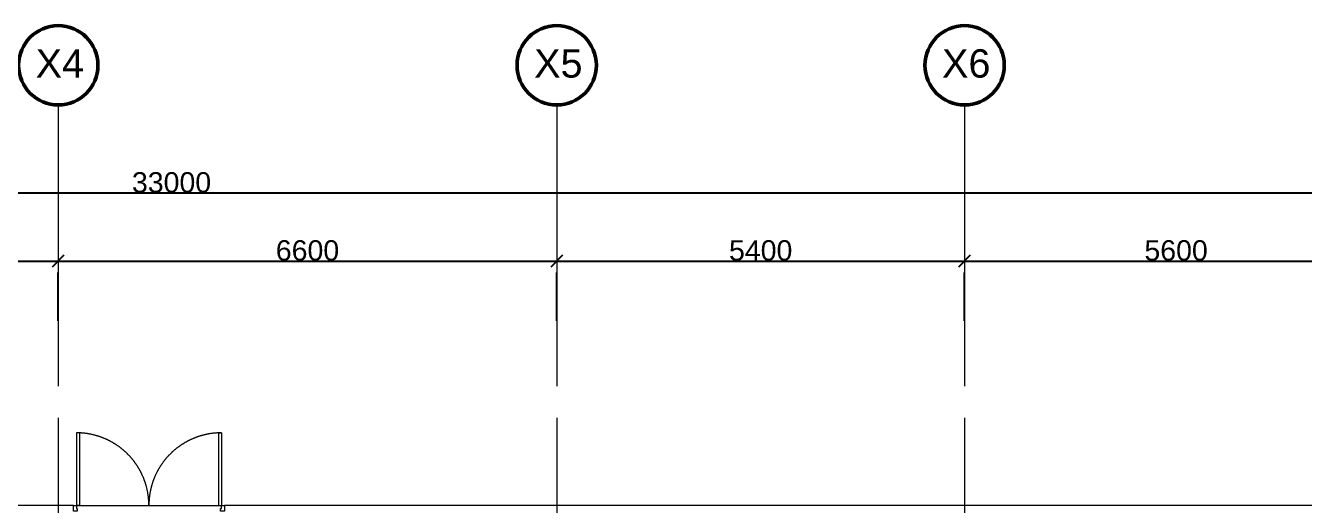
# Model space of a CAD drawing. Header units: millimetres. Extents: x -76261 to 649593, y -304265 to 60256.
# Drawn here: x 77268 to 94199, y 475 to 6822 of the extents above; entities that cross this region are included whole.
import ezdxf

# ---------------------------------------------------------------- set-up
doc = ezdxf.new("R2010")
doc.units = ezdxf.units.MM
doc.header["$LTSCALE"] = 2000
doc.header["$MEASUREMENT"] = 0
doc.header["$PDMODE"] = 32
doc.header["$PDSIZE"] = 0.15
doc.linetypes.add('Centre', pattern=[6.9, 4, -0.7, 1.5, -0.7])
doc.linetypes.add('Dash', pattern=[6, 3, -3])
doc.layers.get('0').update_dxf_attribs({"linetype": 'CONTINUOUS'})
doc.layers.get('DEFPOINTS').update_dxf_attribs({"color": 171, "linetype": 'CONTINUOUS'})
for name, color, linetype, lineweight in [('A-ANNO-DIMS', 1, 'CONTINUOUS', 15), ('A-DETL-GENF', 8, 'CONTINUOUS', 15), ('A-DETL-GENF-HDLN', 8, 'Dash', 15), ('A-DOOR', 8, 'CONTINUOUS', 15), ('A-WALL', 8, 'CONTINUOUS', 15), ('S-GRID', 14, 'CONTINUOUS', 15), ('S-GRID-IDEN', 1, 'CONTINUOUS', 50)]:
    doc.layers.add(name, color=color, linetype=linetype, lineweight=lineweight)
doc.styles.add('Arial', font='arial.ttf', dxfattribs={"height": 1.6})
doc.styles.add('Arial_1', font='arial.ttf', dxfattribs={"height": 270})
doc.dimstyles.new('AD1', dxfattribs={"dimscale": 304.8, "dimtxt": 275.470038, "dimasz": 0.492126, "dimexe": 0.492126, "dimexo": 0.0625, "dimgap": 0, "dimtad": 1, "dimdec": 0, "dimzin": 0, "dimdsep": 46, "dimtxsty": 'Arial_1', "dimblk1": 'OBLIQUE', "dimblk2": 'OBLIQUE', "dimsah": 1, "dimcen": 0.09, "dimdle": 0.492126, "dimazin": 0, "dimtfac": 1, "dimtdec": 4, "dimtix": 1, "dimtmove": 0, "dimatfit": 3, "dimfxl": 2.952756, "dimfxlon": 1, "dimtvp": 1, "dimtolj": 1, "dimtzin": 0, "dimarcsym": 2})
doc.dimstyles.new('AD2', dxfattribs={"dimscale": 304.8, "dimtxt": 275.470038, "dimasz": 0.492126, "dimexe": 0.492126, "dimexo": 2.952756, "dimgap": 0, "dimtad": 1, "dimdec": 0, "dimzin": 0, "dimdsep": 46, "dimtxsty": 'Arial_1', "dimblk1": 'OBLIQUE', "dimblk2": 'OBLIQUE', "dimsah": 1, "dimcen": 0.09, "dimdle": 0.492126, "dimazin": 0, "dimtfac": 1, "dimtdec": 4, "dimtix": 1, "dimtmove": 0, "dimatfit": 3, "dimfxl": 1, "dimtvp": 1, "dimtolj": 1, "dimtzin": 0, "dimarcsym": 2})

# ---------------------------------------------------------------- blocks, each defined once
blk = doc.blocks.new('PD-2CANH - CUA THONG NHA XUONG-10863104-2nd FLOOR PLAN')
at = {"layer": 'A-DETL-GENF'}
for p, q in [((-681, -37.5), (-721, -37.5)), ((-721, -997.5), (-721, -37.5)), ((-681, -997.5), (-681, -37.5)), ((1159, -37.5), (1199, -37.5)), ((1159, -997.5), (1159, -37.5)), ((1199, -997.5), (1199, -37.5)), ((-681, -997.5), (-721, -997.5)), ((1159, -997.5), (1199, -997.5))]:
    blk.add_line(p, q, dxfattribs=at)
at = {"layer": 'A-DETL-GENF-HDLN'}
for centre, start, end in [((-721, -37.5), 270, 360), ((1199, -37.5), 180, 270)]:
    blk.add_arc(centre, 960, start, end, dxfattribs=at)
at = {"layer": 'A-DOOR'}
for p, q in [((-761, 37.5), (-711, 37.5)), ((-761, -37.5), (-761, 37.5)), ((-721, 2.5), (-721, -37.5)), ((-711, 2.5), (-721, 2.5)), ((-711, 37.5), (-711, 2.5)), ((1189, 37.5), (1239, 37.5)), ((1189, 2.5), (1189, 37.5)), ((1199, 2.5), (1189, 2.5)), ((1199, -37.5), (1199, 2.5)), ((1239, 37.5), (1239, -37.5)), ((-721, -37.5), (-761, -37.5)), ((1239, -37.5), (1199, -37.5))]:
    blk.add_line(p, q, dxfattribs=at)
blk = doc.blocks.new('Grid - M_Grid Head - Circle-195263-2nd FLOOR PLAN')
at = {"layer": 'S-GRID-IDEN'}
blk.add_circle((0, 0), 3.5, dxfattribs=at)
blk = doc.blocks.new('_Oblique')
at = {"color": 0, "linetype": 'ByBlock', "lineweight": -2}
blk.add_line((-0.5, -0.5), (0.5, 0.5), dxfattribs=at)
blk = doc.blocks.new('*D1065')
at = {"layer": 'A-ANNO-DIMS', "color": 0, "lineweight": -2, "transparency": 16777216}
for p, q in [((71550, 3708), (77850, 3708)), ((71700, 2915), (71700, 3558)), ((77700, 2915), (77700, 3558))]:
    blk.add_line(p, q, dxfattribs=at)
at = {"layer": 'DEFPOINTS', "color": 0, "transparency": 16777216}
for p in [(71700, 3815), (77700, 3815), (77700, 3708)]:
    blk.add_point(p, dxfattribs=at)
at = {"layer": 'A-ANNO-DIMS', "color": 0, "lineweight": -2, "transparency": 16777216, "xscale": 150, "yscale": 150, "zscale": 150, "rotation": 180}
blk.add_blockref('_Oblique', (71700, 3708), dxfattribs=at)
at = {"layer": 'A-ANNO-DIMS', "color": 0, "lineweight": -2, "transparency": 16777216, "xscale": 150, "yscale": 150, "zscale": 150}
blk.add_blockref('_Oblique', (77700, 3708), dxfattribs=at)
at = {"layer": 'A-ANNO-DIMS', "color": 0, "transparency": 16777216, "insert": (74700, 3846), "char_height": 270, "width": 996.78, "attachment_point": 5, "style": 'Arial_1'}
blk.add_mtext('\\A1;6000', dxfattribs=at)
blk = doc.blocks.new('*D1066')
at = {"layer": 'A-ANNO-DIMS', "color": 0, "lineweight": -2, "transparency": 16777216}
for p, q in [((77550, 3708), (84450, 3708)), ((77700, 2915), (77700, 3558)), ((84300, 2915), (84300, 3558))]:
    blk.add_line(p, q, dxfattribs=at)
at = {"layer": 'DEFPOINTS', "color": 0, "transparency": 16777216}
for p in [(77700, 3815), (84300, 3815), (84300, 3708)]:
    blk.add_point(p, dxfattribs=at)
at = {"layer": 'A-ANNO-DIMS', "color": 0, "lineweight": -2, "transparency": 16777216, "xscale": 150, "yscale": 150, "zscale": 150, "rotation": 180}
blk.add_blockref('_Oblique', (77700, 3708), dxfattribs=at)
at = {"layer": 'A-ANNO-DIMS', "color": 0, "lineweight": -2, "transparency": 16777216, "xscale": 150, "yscale": 150, "zscale": 150}
blk.add_blockref('_Oblique', (84300, 3708), dxfattribs=at)
at = {"layer": 'A-ANNO-DIMS', "color": 0, "transparency": 16777216, "insert": (81000, 3846), "char_height": 270, "width": 996.78, "attachment_point": 5, "style": 'Arial_1'}
blk.add_mtext('\\A1;6600', dxfattribs=at)
blk = doc.blocks.new('*D1067')
at = {"layer": 'A-ANNO-DIMS', "color": 0, "lineweight": -2, "transparency": 16777216}
for p, q in [((84150, 3708), (89850, 3708)), ((84300, 2915), (84300, 3558)), ((89700, 2915), (89700, 3558))]:
    blk.add_line(p, q, dxfattribs=at)
at = {"layer": 'DEFPOINTS', "color": 0, "transparency": 16777216}
for p in [(84300, 3815), (89700, 3815), (89700, 3708)]:
    blk.add_point(p, dxfattribs=at)
at = {"layer": 'A-ANNO-DIMS', "color": 0, "lineweight": -2, "transparency": 16777216, "xscale": 150, "yscale": 150, "zscale": 150, "rotation": 180}
blk.add_blockref('_Oblique', (84300, 3708), dxfattribs=at)
at = {"layer": 'A-ANNO-DIMS', "color": 0, "lineweight": -2, "transparency": 16777216, "xscale": 150, "yscale": 150, "zscale": 150}
blk.add_blockref('_Oblique', (89700, 3708), dxfattribs=at)
at = {"layer": 'A-ANNO-DIMS', "color": 0, "transparency": 16777216, "insert": (87000, 3846), "char_height": 270, "width": 996.78, "attachment_point": 5, "style": 'Arial_1'}
blk.add_mtext('\\A1;5400', dxfattribs=at)
blk = doc.blocks.new('*D1068')
at = {"layer": 'A-ANNO-DIMS', "color": 0, "lineweight": -2, "transparency": 16777216}
for p, q in [((89550, 3708), (95450, 3708)), ((89700, 2915), (89700, 3558)), ((95300, 2915), (95300, 3558))]:
    blk.add_line(p, q, dxfattribs=at)
at = {"layer": 'DEFPOINTS', "color": 0, "transparency": 16777216}
for p in [(89700, 3815), (95300, 3815), (95300, 3708)]:
    blk.add_point(p, dxfattribs=at)
at = {"layer": 'A-ANNO-DIMS', "color": 0, "lineweight": -2, "transparency": 16777216, "xscale": 150, "yscale": 150, "zscale": 150, "rotation": 180}
blk.add_blockref('_Oblique', (89700, 3708), dxfattribs=at)
at = {"layer": 'A-ANNO-DIMS', "color": 0, "lineweight": -2, "transparency": 16777216, "xscale": 150, "yscale": 150, "zscale": 150}
blk.add_blockref('_Oblique', (95300, 3708), dxfattribs=at)
at = {"layer": 'A-ANNO-DIMS', "color": 0, "transparency": 16777216, "insert": (92500, 3846), "char_height": 270, "width": 996.78, "attachment_point": 5, "style": 'Arial_1'}
blk.add_mtext('\\A1;5600', dxfattribs=at)
blk = doc.blocks.new('*D1070')
at = {"layer": 'A-ANNO-DIMS', "color": 0, "lineweight": -2, "transparency": 16777216}
for p, q in [((62700, 3727), (62700, 4758)), ((95700, 3727), (95700, 4758)), ((62550, 4608), (95850, 4608))]:
    blk.add_line(p, q, dxfattribs=at)
at = {"layer": 'DEFPOINTS', "color": 0, "transparency": 16777216}
for p in [(95700, 4608), (62700, 3708), (95700, 3708)]:
    blk.add_point(p, dxfattribs=at)
at = {"layer": 'A-ANNO-DIMS', "color": 0, "lineweight": -2, "transparency": 16777216, "xscale": 150, "yscale": 150, "zscale": 150, "rotation": 180}
blk.add_blockref('_Oblique', (62700, 4608), dxfattribs=at)
at = {"layer": 'A-ANNO-DIMS', "color": 0, "lineweight": -2, "transparency": 16777216, "xscale": 150, "yscale": 150, "zscale": 150}
blk.add_blockref('_Oblique', (95700, 4608), dxfattribs=at)
at = {"layer": 'A-ANNO-DIMS', "color": 0, "transparency": 16777216, "insert": (79200, 4746), "char_height": 270, "width": 1245.97, "attachment_point": 5, "style": 'Arial_1'}
blk.add_mtext('\\A1;33000', dxfattribs=at)
blk = doc.blocks.new('Xrexf_Office')
at = {"layer": 'A-WALL'}
for p, q in [((77900, 475), (62700, 475)), ((77940, 475), (79860, 475)), ((95700, 475), (79900, 475))]:
    blk.add_line(p, q, dxfattribs=at)
at = {"layer": 'S-GRID', "linetype": 'Centre', "ltscale": 0.3}
for p, q in [((77700, 5772), (77700, -18829.6)), ((84300, 5772), (84300, -18829.6)), ((89700, 5772), (89700, -18829.6))]:
    blk.add_line(p, q, dxfattribs=at)
at = {"layer": 'A-DOOR', "rotation": 180}
blk.add_blockref('PD-2CANH - CUA THONG NHA XUONG-10863104-2nd FLOOR PLAN', (79139, 437.5), dxfattribs=at)
at = {"layer": 'S-GRID-IDEN', "xscale": 149.9999999999999, "yscale": 149.9999999999999, "zscale": 149.9999999999999, "rotation": 180}
for p in [(77700, 6297), (84300, 6297), (89700, 6297)]:
    blk.add_blockref('Grid - M_Grid Head - Circle-195263-2nd FLOOR PLAN', p, dxfattribs=at)
at = {"layer": 'S-GRID-IDEN', "char_height": 375, "width": 769.62, "attachment_point": 1, "style": 'Arial'}
for s, insert in [('X4', (77401.1, 6509.1)), ('X5', (84001.1, 6509.1)), ('X6', (89401.1, 6509.1))]:
    blk.add_mtext(s, dxfattribs=dict(at, insert=insert))
at = {"layer": 'A-ANNO-DIMS'}
for base, p1, p2, dimstyle, override, picture, middle in [((95700, 4608.4), (62700, 3708.4), (95700, 3708.4), 'AD1', {"dimpost": '<>', "dimfxl": 33000}, '*D1070', (79200, 4746.4)), ((77700, 3708.4), (71700, 3814.5), (77700, 3814.5), 'AD2', {"dimpost": '<>', "dimfxl": 6000}, '*D1065', (74700, 3846.3)), ((84300, 3708.4), (77700, 3814.5), (84300, 3814.5), 'AD2', {"dimpost": '<>', "dimfxl": 6600}, '*D1066', (81000, 3846.3)), ((89700, 3708.4), (84300, 3814.5), (89700, 3814.5), 'AD2', {"dimpost": '<>', "dimfxl": 5400}, '*D1067', (87000, 3846.3)), ((95300, 3708.4), (89700, 3814.5), (95300, 3814.5), 'AD2', {"dimpost": '<>', "dimfxl": 5600}, '*D1068', (92500, 3846.3))]:
    dim = blk.add_linear_dim(base=base, p1=p1, p2=p2, dimstyle=dimstyle, override=override, dxfattribs=at)
    dim.commit()
    dim.dimension.update_dxf_attribs({"geometry": picture, "text_midpoint": middle})

msp = doc.modelspace()

# ---------------------------------------------------------------- block references
at = {"linetype": 'ByBlock'}
msp.add_blockref('Xrexf_Office', (0, 0), dxfattribs=at)

doc.saveas('drawing.dxf')
